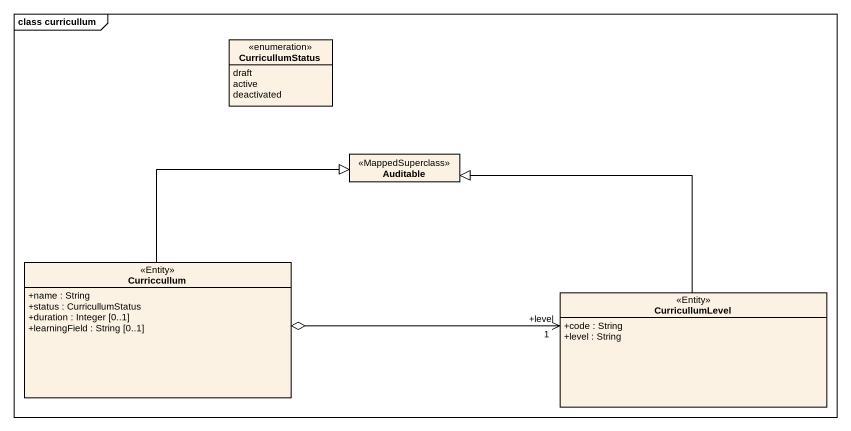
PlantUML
@startuml
mainframe class curricullum
hide circle
hide empty members
skinparam classAttributeIconSize 0
enum CurricullumStatus {
  draft
  active
  deactivated
}
class Auditable <<MappedSuperclass>>
class Curriccullum <<Entity>> {
  +name : String
  +status : CurricullumStatus
  +duration : Integer [0..1]
  +learningField : String [0..1]
}
class CurricullumLevel <<Entity>> {
  +code : String
  +level : String
}
Curriccullum -up-|> Auditable
Curriccullum o-right-> "+level\n1" CurricullumLevel
CurricullumLevel -up-|> Auditable
@enduml
